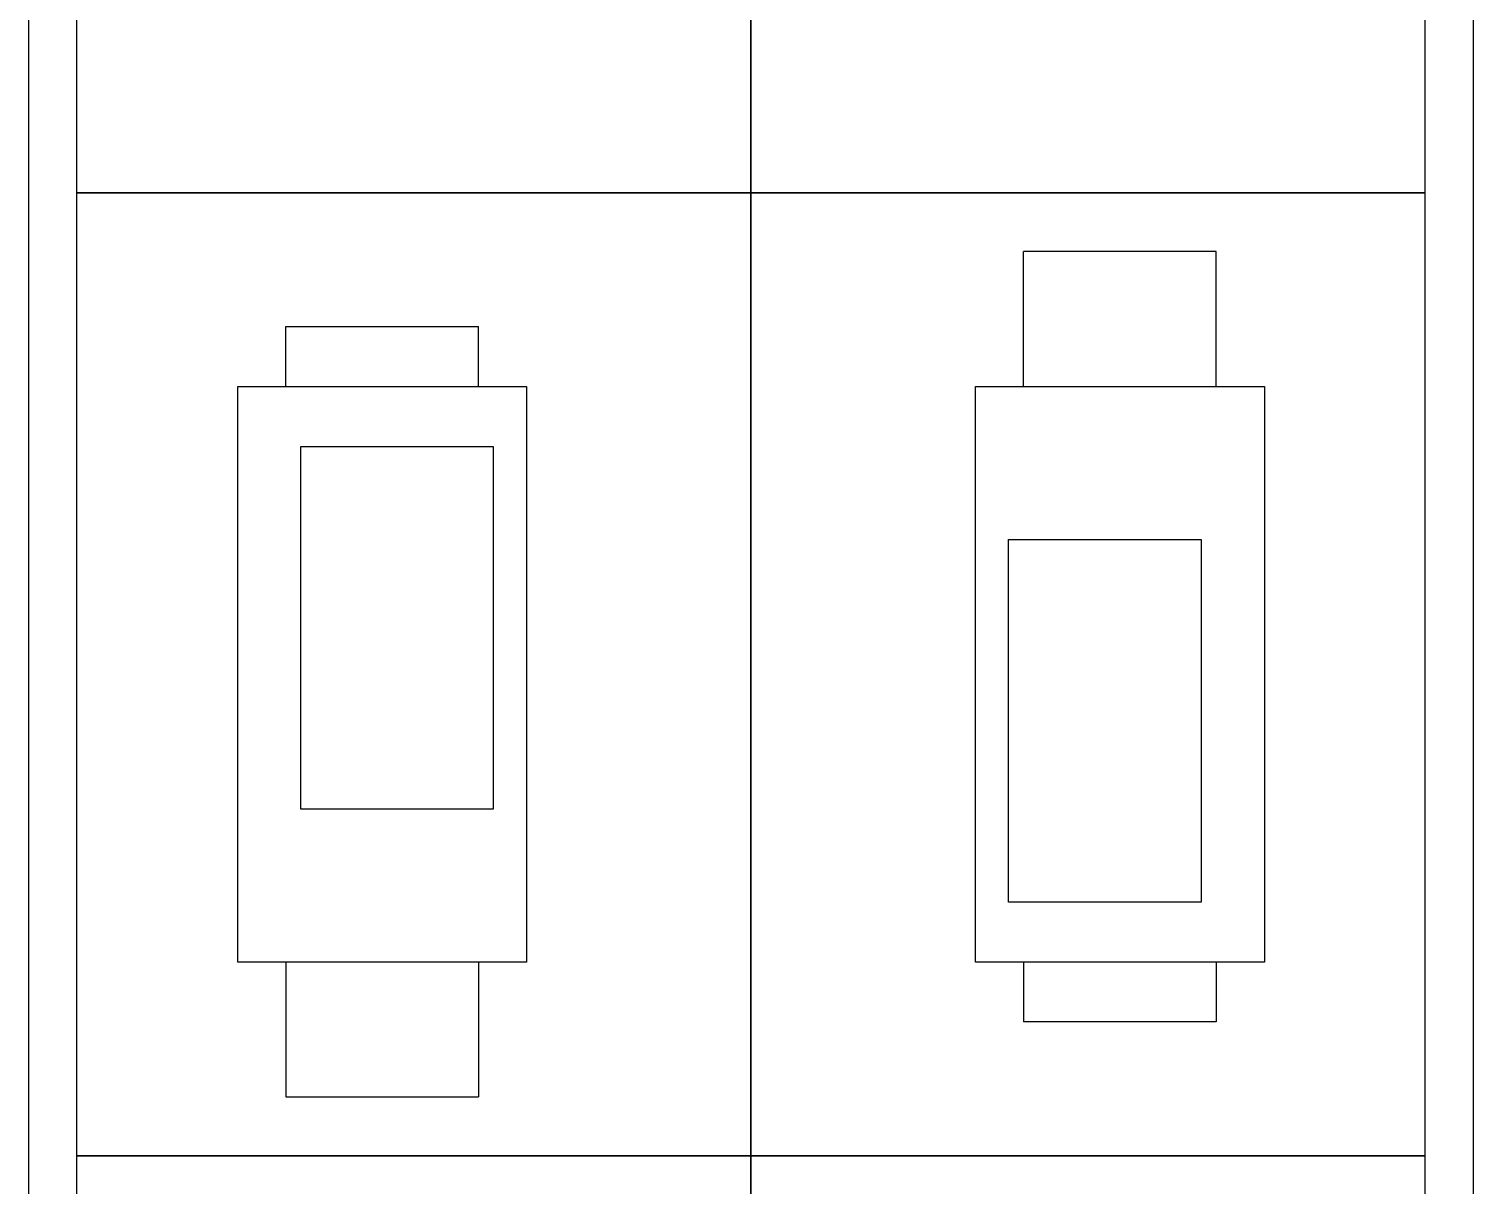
# Model space of a CAD drawing. Extents: x 2217 to 2324, y 363 to 419.
# Drawn here: x 2245.171 to 2246.671, y 405.744 to 406.944 of the extents above; entities that cross this region are included whole.
import ezdxf

# ---------------------------------------------------------------- set-up
doc = ezdxf.new("R2010")
doc.units = 0
doc.header["$LTSCALE"] = 12
doc.header["$MEASUREMENT"] = 0
doc.layers.add('MUEBLES', color=2, linetype='CONTINUOUS')

msp = doc.modelspace()

# ---------------------------------------------------------------- linework, layer by layer
at = {"layer": 'MUEBLES'}
for p, q in [((2246.2046, 406.573), (2246.2046, 406.7131)), ((2246.4046, 406.7131), (2246.2046, 406.7131)), ((2246.2046, 406.573), (2246.2046, 406.7131)), ((2246.4046, 406.7131), (2246.2046, 406.7131)), ((2246.2046, 406.573), (2246.2046, 406.7131)), ((2246.4046, 406.7131), (2246.2046, 406.7131)), ((2246.2046, 406.573), (2246.2046, 406.7131)), ((2246.4046, 406.7131), (2246.2046, 406.7131)), ((2246.2046, 406.573), (2246.2046, 406.7131)), ((2246.4046, 406.7131), (2246.2046, 406.7131)), ((2246.2046, 406.573), (2246.2046, 406.7131)), ((2246.4046, 406.7131), (2246.2046, 406.7131)), ((2246.2046, 406.573), (2246.2046, 406.7131)), ((2246.4046, 406.7131), (2246.2046, 406.7131)), ((2246.2046, 406.573), (2246.2046, 406.7131)), ((2246.4046, 406.7131), (2246.2046, 406.7131)), ((2246.2046, 406.573), (2246.2046, 406.7131)), ((2246.4046, 406.7131), (2246.2046, 406.7131)), ((2246.2046, 406.573), (2246.2046, 406.7131)), ((2246.4046, 406.7131), (2246.2046, 406.7131)), ((2246.2046, 406.573), (2246.2046, 406.7131)), ((2246.4046, 406.7131), (2246.2046, 406.7131)), ((2246.2046, 406.573), (2246.2046, 406.7131)), ((2246.4046, 406.7131), (2246.2046, 406.7131)), ((2246.2046, 406.573), (2246.2046, 406.7131)), ((2246.4046, 406.7131), (2246.2046, 406.7131)), ((2246.2046, 406.573), (2246.2046, 406.7131)), ((2246.4046, 406.7131), (2246.2046, 406.7131)), ((2246.2046, 406.573), (2246.2046, 406.7131)), ((2246.4046, 406.7131), (2246.2046, 406.7131)), ((2246.2046, 406.573), (2246.2046, 406.7131)), ((2246.4046, 406.7131), (2246.2046, 406.7131)), ((2246.2046, 406.573), (2246.2046, 406.7131)), ((2246.4046, 406.7131), (2246.2046, 406.7131)), ((2246.2046, 406.573), (2246.2046, 406.7131)), ((2246.4046, 406.7131), (2246.2046, 406.7131)), ((2246.2046, 406.573), (2246.2046, 406.7131)), ((2246.4046, 406.7131), (2246.2046, 406.7131)), ((2246.2046, 406.573), (2246.2046, 406.7131)), ((2246.4046, 406.7131), (2246.2046, 406.7131)), ((2246.2046, 406.573), (2246.2046, 406.7131)), ((2246.4046, 406.7131), (2246.2046, 406.7131)), ((2246.2046, 406.573), (2246.2046, 406.7131)), ((2246.4046, 406.7131), (2246.2046, 406.7131)), ((2246.2046, 406.573), (2246.2046, 406.7131)), ((2246.4046, 406.7131), (2246.2046, 406.7131)), ((2246.2046, 406.573), (2246.2046, 406.7131)), ((2246.4046, 406.7131), (2246.2046, 406.7131)), ((2246.2046, 406.573), (2246.2046, 406.7131)), ((2246.4046, 406.7131), (2246.2046, 406.7131)), ((2246.2046, 406.573), (2246.2046, 406.7131)), ((2246.4046, 406.7131), (2246.2046, 406.7131)), ((2246.2046, 406.573), (2246.2046, 406.7131)), ((2246.4046, 406.7131), (2246.2046, 406.7131)), ((2246.2046, 406.573), (2246.2046, 406.7131)), ((2246.4046, 406.7131), (2246.2046, 406.7131)), ((2246.2046, 406.573), (2246.2046, 406.7131)), ((2246.4046, 406.7131), (2246.2046, 406.7131)), ((2246.2046, 406.573), (2246.2046, 406.7131)), ((2246.4046, 406.7131), (2246.2046, 406.7131)), ((2246.2046, 406.573), (2246.2046, 406.7131)), ((2246.4046, 406.7131), (2246.2046, 406.7131)), ((2246.2046, 406.573), (2246.2046, 406.7131)), ((2246.4046, 406.7131), (2246.2046, 406.7131)), ((2246.4046, 406.573), (2246.4046, 406.7131)), ((2246.4046, 406.573), (2246.4046, 406.7131)), ((2246.4046, 406.573), (2246.4046, 406.7131)), ((2246.4046, 406.573), (2246.4046, 406.7131)), ((2246.4046, 406.573), (2246.4046, 406.7131)), ((2246.4046, 406.573), (2246.4046, 406.7131)), ((2246.4046, 406.573), (2246.4046, 406.7131)), ((2246.4046, 406.573), (2246.4046, 406.7131)), ((2246.4046, 406.573), (2246.4046, 406.7131)), ((2246.4046, 406.573), (2246.4046, 406.7131)), ((2246.4046, 406.573), (2246.4046, 406.7131)), ((2246.4046, 406.573), (2246.4046, 406.7131)), ((2246.4046, 406.573), (2246.4046, 406.7131)), ((2246.4046, 406.573), (2246.4046, 406.7131)), ((2246.4046, 406.573), (2246.4046, 406.7131)), ((2246.4046, 406.573), (2246.4046, 406.7131)), ((2246.4046, 406.573), (2246.4046, 406.7131)), ((2246.4046, 406.573), (2246.4046, 406.7131)), ((2246.4046, 406.573), (2246.4046, 406.7131)), ((2246.4046, 406.573), (2246.4046, 406.7131)), ((2246.4046, 406.573), (2246.4046, 406.7131)), ((2246.4046, 406.573), (2246.4046, 406.7131)), ((2246.4046, 406.573), (2246.4046, 406.7131)), ((2246.4046, 406.573), (2246.4046, 406.7131)), ((2246.4046, 406.573), (2246.4046, 406.7131)), ((2246.4046, 406.573), (2246.4046, 406.7131)), ((2246.4046, 406.573), (2246.4046, 406.7131)), ((2246.4046, 406.573), (2246.4046, 406.7131)), ((2246.4046, 406.573), (2246.4046, 406.7131)), ((2246.4046, 406.573), (2246.4046, 406.7131)), ((2246.4046, 406.573), (2246.4046, 406.7131)), ((2246.4046, 406.573), (2246.4046, 406.7131)), ((2245.4383, 406.573), (2245.4383, 406.6352)), ((2245.4383, 406.6352), (2245.6383, 406.6352)), ((2245.4383, 406.573), (2245.4383, 406.6352)), ((2245.4383, 406.6352), (2245.6383, 406.6352)), ((2245.4383, 406.573), (2245.4383, 406.6352)), ((2245.4383, 406.6352), (2245.6383, 406.6352)), ((2245.4383, 406.573), (2245.4383, 406.6352)), ((2245.4383, 406.6352), (2245.6383, 406.6352)), ((2245.4383, 406.573), (2245.4383, 406.6352)), ((2245.4383, 406.6352), (2245.6383, 406.6352)), ((2245.4383, 406.573), (2245.4383, 406.6352)), ((2245.4383, 406.6352), (2245.6383, 406.6352)), ((2245.4383, 406.573), (2245.4383, 406.6352)), ((2245.4383, 406.6352), (2245.6383, 406.6352)), ((2245.4383, 406.573), (2245.4383, 406.6352)), ((2245.4383, 406.6352), (2245.6383, 406.6352)), ((2245.4383, 406.573), (2245.4383, 406.6352)), ((2245.4383, 406.6352), (2245.6383, 406.6352)), ((2245.4383, 406.573), (2245.4383, 406.6352)), ((2245.4383, 406.6352), (2245.6383, 406.6352)), ((2245.4383, 406.573), (2245.4383, 406.6352)), ((2245.4383, 406.6352), (2245.6383, 406.6352)), ((2245.4383, 406.573), (2245.4383, 406.6352)), ((2245.4383, 406.6352), (2245.6383, 406.6352)), ((2245.4383, 406.573), (2245.4383, 406.6352)), ((2245.4383, 406.6352), (2245.6383, 406.6352)), ((2245.4383, 406.573), (2245.4383, 406.6352)), ((2245.4383, 406.6352), (2245.6383, 406.6352)), ((2245.4383, 406.573), (2245.4383, 406.6352)), ((2245.4383, 406.6352), (2245.6383, 406.6352)), ((2245.4383, 406.573), (2245.4383, 406.6352)), ((2245.4383, 406.6352), (2245.6383, 406.6352)), ((2245.4383, 406.573), (2245.4383, 406.6352)), ((2245.4383, 406.6352), (2245.6383, 406.6352)), ((2245.4383, 406.573), (2245.4383, 406.6352)), ((2245.4383, 406.6352), (2245.6383, 406.6352)), ((2245.4383, 406.573), (2245.4383, 406.6352)), ((2245.4383, 406.6352), (2245.6383, 406.6352)), ((2245.4383, 406.573), (2245.4383, 406.6352)), ((2245.4383, 406.6352), (2245.6383, 406.6352)), ((2245.4383, 406.573), (2245.4383, 406.6352)), ((2245.4383, 406.6352), (2245.6383, 406.6352)), ((2245.4383, 406.573), (2245.4383, 406.6352)), ((2245.4383, 406.6352), (2245.6383, 406.6352)), ((2245.4383, 406.573), (2245.4383, 406.6352)), ((2245.4383, 406.6352), (2245.6383, 406.6352)), ((2245.4383, 406.573), (2245.4383, 406.6352)), ((2245.4383, 406.6352), (2245.6383, 406.6352)), ((2245.4383, 406.573), (2245.4383, 406.6352)), ((2245.4383, 406.6352), (2245.6383, 406.6352)), ((2245.4383, 406.573), (2245.4383, 406.6352)), ((2245.4383, 406.6352), (2245.6383, 406.6352)), ((2245.4383, 406.573), (2245.4383, 406.6352)), ((2245.4383, 406.6352), (2245.6383, 406.6352)), ((2245.4383, 406.573), (2245.4383, 406.6352)), ((2245.4383, 406.6352), (2245.6383, 406.6352)), ((2245.4383, 406.573), (2245.4383, 406.6352)), ((2245.4383, 406.6352), (2245.6383, 406.6352)), ((2245.4383, 406.573), (2245.4383, 406.6352)), ((2245.4383, 406.6352), (2245.6383, 406.6352)), ((2245.4383, 406.573), (2245.4383, 406.6352)), ((2245.4383, 406.6352), (2245.6383, 406.6352)), ((2245.4383, 406.573), (2245.4383, 406.6352)), ((2245.4383, 406.6352), (2245.6383, 406.6352)), ((2245.6383, 406.573), (2245.6383, 406.6352)), ((2245.6383, 406.573), (2245.6383, 406.6352)), ((2245.6383, 406.573), (2245.6383, 406.6352)), ((2245.6383, 406.573), (2245.6383, 406.6352)), ((2245.6383, 406.573), (2245.6383, 406.6352)), ((2245.6383, 406.573), (2245.6383, 406.6352)), ((2245.6383, 406.573), (2245.6383, 406.6352)), ((2245.6383, 406.573), (2245.6383, 406.6352)), ((2245.6383, 406.573), (2245.6383, 406.6352)), ((2245.6383, 406.573), (2245.6383, 406.6352)), ((2245.6383, 406.573), (2245.6383, 406.6352)), ((2245.6383, 406.573), (2245.6383, 406.6352)), ((2245.6383, 406.573), (2245.6383, 406.6352)), ((2245.6383, 406.573), (2245.6383, 406.6352)), ((2245.6383, 406.573), (2245.6383, 406.6352)), ((2245.6383, 406.573), (2245.6383, 406.6352)), ((2245.6383, 406.573), (2245.6383, 406.6352)), ((2245.6383, 406.573), (2245.6383, 406.6352)), ((2245.6383, 406.573), (2245.6383, 406.6352)), ((2245.6383, 406.573), (2245.6383, 406.6352)), ((2245.6383, 406.573), (2245.6383, 406.6352)), ((2245.6383, 406.573), (2245.6383, 406.6352)), ((2245.6383, 406.573), (2245.6383, 406.6352)), ((2245.6383, 406.573), (2245.6383, 406.6352)), ((2245.6383, 406.573), (2245.6383, 406.6352)), ((2245.6383, 406.573), (2245.6383, 406.6352)), ((2245.6383, 406.573), (2245.6383, 406.6352)), ((2245.6383, 406.573), (2245.6383, 406.6352)), ((2245.6383, 406.573), (2245.6383, 406.6352)), ((2245.6383, 406.573), (2245.6383, 406.6352)), ((2245.6383, 406.573), (2245.6383, 406.6352)), ((2245.6383, 406.573), (2245.6383, 406.6352)), ((2245.4383, 405.9753), (2245.4383, 405.8352)), ((2245.4383, 405.9753), (2245.4383, 405.8352)), ((2245.4383, 405.9753), (2245.4383, 405.8352)), ((2245.4383, 405.9753), (2245.4383, 405.8352)), ((2245.4383, 405.9753), (2245.4383, 405.8352)), ((2245.4383, 405.9753), (2245.4383, 405.8352)), ((2245.4383, 405.9753), (2245.4383, 405.8352)), ((2245.4383, 405.9753), (2245.4383, 405.8352)), ((2245.4383, 405.9753), (2245.4383, 405.8352)), ((2245.4383, 405.9753), (2245.4383, 405.8352)), ((2245.4383, 405.9753), (2245.4383, 405.8352)), ((2245.4383, 405.9753), (2245.4383, 405.8352)), ((2245.4383, 405.9753), (2245.4383, 405.8352)), ((2245.4383, 405.9753), (2245.4383, 405.8352)), ((2245.4383, 405.9753), (2245.4383, 405.8352)), ((2245.4383, 405.9753), (2245.4383, 405.8352)), ((2245.4383, 405.9753), (2245.4383, 405.8352)), ((2245.4383, 405.9753), (2245.4383, 405.8352)), ((2245.4383, 405.9753), (2245.4383, 405.8352)), ((2245.4383, 405.9753), (2245.4383, 405.8352)), ((2245.4383, 405.9753), (2245.4383, 405.8352)), ((2245.4383, 405.9753), (2245.4383, 405.8352)), ((2245.4383, 405.9753), (2245.4383, 405.8352)), ((2245.4383, 405.9753), (2245.4383, 405.8352)), ((2245.4383, 405.9753), (2245.4383, 405.8352)), ((2245.4383, 405.9753), (2245.4383, 405.8352)), ((2245.4383, 405.9753), (2245.4383, 405.8352)), ((2245.4383, 405.9753), (2245.4383, 405.8352)), ((2245.4383, 405.9753), (2245.4383, 405.8352)), ((2245.4383, 405.9753), (2245.4383, 405.8352)), ((2245.4383, 405.9753), (2245.4383, 405.8352)), ((2245.4383, 405.9753), (2245.4383, 405.8352)), ((2245.6383, 405.9753), (2245.6383, 405.8352)), ((2245.6383, 405.9753), (2245.6383, 405.8352)), ((2245.6383, 405.9753), (2245.6383, 405.8352)), ((2245.6383, 405.9753), (2245.6383, 405.8352)), ((2245.6383, 405.9753), (2245.6383, 405.8352)), ((2245.6383, 405.9753), (2245.6383, 405.8352)), ((2245.6383, 405.9753), (2245.6383, 405.8352)), ((2245.6383, 405.9753), (2245.6383, 405.8352)), ((2245.6383, 405.9753), (2245.6383, 405.8352)), ((2245.6383, 405.9753), (2245.6383, 405.8352)), ((2245.6383, 405.9753), (2245.6383, 405.8352)), ((2245.6383, 405.9753), (2245.6383, 405.8352)), ((2245.6383, 405.9753), (2245.6383, 405.8352)), ((2245.6383, 405.9753), (2245.6383, 405.8352)), ((2245.6383, 405.9753), (2245.6383, 405.8352)), ((2245.6383, 405.9753), (2245.6383, 405.8352)), ((2245.6383, 405.9753), (2245.6383, 405.8352)), ((2245.6383, 405.9753), (2245.6383, 405.8352)), ((2245.6383, 405.9753), (2245.6383, 405.8352)), ((2245.6383, 405.9753), (2245.6383, 405.8352)), ((2245.6383, 405.9753), (2245.6383, 405.8352)), ((2245.6383, 405.9753), (2245.6383, 405.8352)), ((2245.6383, 405.9753), (2245.6383, 405.8352)), ((2245.6383, 405.9753), (2245.6383, 405.8352)), ((2245.6383, 405.9753), (2245.6383, 405.8352)), ((2245.6383, 405.9753), (2245.6383, 405.8352)), ((2245.6383, 405.9753), (2245.6383, 405.8352)), ((2245.6383, 405.9753), (2245.6383, 405.8352)), ((2245.6383, 405.9753), (2245.6383, 405.8352)), ((2245.6383, 405.9753), (2245.6383, 405.8352)), ((2245.6383, 405.9753), (2245.6383, 405.8352)), ((2245.6383, 405.9753), (2245.6383, 405.8352)), ((2246.2046, 405.9753), (2246.2046, 405.9131)), ((2246.2046, 405.9753), (2246.2046, 405.9131)), ((2246.2046, 405.9753), (2246.2046, 405.9131)), ((2246.2046, 405.9753), (2246.2046, 405.9131)), ((2246.2046, 405.9753), (2246.2046, 405.9131)), ((2246.2046, 405.9753), (2246.2046, 405.9131)), ((2246.2046, 405.9753), (2246.2046, 405.9131)), ((2246.2046, 405.9753), (2246.2046, 405.9131)), ((2246.2046, 405.9753), (2246.2046, 405.9131)), ((2246.2046, 405.9753), (2246.2046, 405.9131)), ((2246.2046, 405.9753), (2246.2046, 405.9131)), ((2246.2046, 405.9753), (2246.2046, 405.9131)), ((2246.2046, 405.9753), (2246.2046, 405.9131)), ((2246.2046, 405.9753), (2246.2046, 405.9131)), ((2246.2046, 405.9753), (2246.2046, 405.9131)), ((2246.2046, 405.9753), (2246.2046, 405.9131)), ((2246.2046, 405.9753), (2246.2046, 405.9131)), ((2246.2046, 405.9753), (2246.2046, 405.9131)), ((2246.2046, 405.9753), (2246.2046, 405.9131)), ((2246.2046, 405.9753), (2246.2046, 405.9131)), ((2246.2046, 405.9753), (2246.2046, 405.9131)), ((2246.2046, 405.9753), (2246.2046, 405.9131)), ((2246.2046, 405.9753), (2246.2046, 405.9131)), ((2246.2046, 405.9753), (2246.2046, 405.9131)), ((2246.2046, 405.9753), (2246.2046, 405.9131)), ((2246.2046, 405.9753), (2246.2046, 405.9131)), ((2246.2046, 405.9753), (2246.2046, 405.9131)), ((2246.2046, 405.9753), (2246.2046, 405.9131)), ((2246.2046, 405.9753), (2246.2046, 405.9131)), ((2246.2046, 405.9753), (2246.2046, 405.9131)), ((2246.2046, 405.9753), (2246.2046, 405.9131)), ((2246.2046, 405.9753), (2246.2046, 405.9131)), ((2246.4046, 405.9753), (2246.4046, 405.9131)), ((2246.4046, 405.9753), (2246.4046, 405.9131)), ((2246.4046, 405.9753), (2246.4046, 405.9131)), ((2246.4046, 405.9753), (2246.4046, 405.9131)), ((2246.4046, 405.9753), (2246.4046, 405.9131)), ((2246.4046, 405.9753), (2246.4046, 405.9131)), ((2246.4046, 405.9753), (2246.4046, 405.9131)), ((2246.4046, 405.9753), (2246.4046, 405.9131)), ((2246.4046, 405.9753), (2246.4046, 405.9131)), ((2246.4046, 405.9753), (2246.4046, 405.9131)), ((2246.4046, 405.9753), (2246.4046, 405.9131)), ((2246.4046, 405.9753), (2246.4046, 405.9131)), ((2246.4046, 405.9753), (2246.4046, 405.9131)), ((2246.4046, 405.9753), (2246.4046, 405.9131)), ((2246.4046, 405.9753), (2246.4046, 405.9131)), ((2246.4046, 405.9753), (2246.4046, 405.9131)), ((2246.4046, 405.9753), (2246.4046, 405.9131)), ((2246.4046, 405.9753), (2246.4046, 405.9131)), ((2246.4046, 405.9753), (2246.4046, 405.9131)), ((2246.4046, 405.9753), (2246.4046, 405.9131)), ((2246.4046, 405.9753), (2246.4046, 405.9131)), ((2246.4046, 405.9753), (2246.4046, 405.9131)), ((2246.4046, 405.9753), (2246.4046, 405.9131)), ((2246.4046, 405.9753), (2246.4046, 405.9131)), ((2246.4046, 405.9753), (2246.4046, 405.9131)), ((2246.4046, 405.9753), (2246.4046, 405.9131)), ((2246.4046, 405.9753), (2246.4046, 405.9131)), ((2246.4046, 405.9753), (2246.4046, 405.9131)), ((2246.4046, 405.9753), (2246.4046, 405.9131)), ((2246.4046, 405.9753), (2246.4046, 405.9131)), ((2246.4046, 405.9753), (2246.4046, 405.9131)), ((2246.4046, 405.9753), (2246.4046, 405.9131)), ((2246.4046, 405.9131), (2246.2046, 405.9131)), ((2246.4046, 405.9131), (2246.2046, 405.9131)), ((2246.4046, 405.9131), (2246.2046, 405.9131)), ((2246.4046, 405.9131), (2246.2046, 405.9131)), ((2246.4046, 405.9131), (2246.2046, 405.9131)), ((2246.4046, 405.9131), (2246.2046, 405.9131)), ((2246.4046, 405.9131), (2246.2046, 405.9131)), ((2246.4046, 405.9131), (2246.2046, 405.9131)), ((2246.4046, 405.9131), (2246.2046, 405.9131)), ((2246.4046, 405.9131), (2246.2046, 405.9131)), ((2246.4046, 405.9131), (2246.2046, 405.9131)), ((2246.4046, 405.9131), (2246.2046, 405.9131)), ((2246.4046, 405.9131), (2246.2046, 405.9131)), ((2246.4046, 405.9131), (2246.2046, 405.9131)), ((2246.4046, 405.9131), (2246.2046, 405.9131)), ((2246.4046, 405.9131), (2246.2046, 405.9131)), ((2246.4046, 405.9131), (2246.2046, 405.9131)), ((2246.4046, 405.9131), (2246.2046, 405.9131)), ((2246.4046, 405.9131), (2246.2046, 405.9131)), ((2246.4046, 405.9131), (2246.2046, 405.9131)), ((2246.4046, 405.9131), (2246.2046, 405.9131)), ((2246.4046, 405.9131), (2246.2046, 405.9131)), ((2246.4046, 405.9131), (2246.2046, 405.9131)), ((2246.4046, 405.9131), (2246.2046, 405.9131)), ((2246.4046, 405.9131), (2246.2046, 405.9131)), ((2246.4046, 405.9131), (2246.2046, 405.9131)), ((2246.4046, 405.9131), (2246.2046, 405.9131)), ((2246.4046, 405.9131), (2246.2046, 405.9131)), ((2246.4046, 405.9131), (2246.2046, 405.9131)), ((2246.4046, 405.9131), (2246.2046, 405.9131)), ((2246.4046, 405.9131), (2246.2046, 405.9131)), ((2246.4046, 405.9131), (2246.2046, 405.9131)), ((2245.4383, 405.8352), (2245.6383, 405.8352)), ((2245.4383, 405.8352), (2245.6383, 405.8352)), ((2245.4383, 405.8352), (2245.6383, 405.8352)), ((2245.4383, 405.8352), (2245.6383, 405.8352)), ((2245.4383, 405.8352), (2245.6383, 405.8352)), ((2245.4383, 405.8352), (2245.6383, 405.8352)), ((2245.4383, 405.8352), (2245.6383, 405.8352)), ((2245.4383, 405.8352), (2245.6383, 405.8352)), ((2245.4383, 405.8352), (2245.6383, 405.8352)), ((2245.4383, 405.8352), (2245.6383, 405.8352)), ((2245.4383, 405.8352), (2245.6383, 405.8352)), ((2245.4383, 405.8352), (2245.6383, 405.8352)), ((2245.4383, 405.8352), (2245.6383, 405.8352)), ((2245.4383, 405.8352), (2245.6383, 405.8352)), ((2245.4383, 405.8352), (2245.6383, 405.8352)), ((2245.4383, 405.8352), (2245.6383, 405.8352)), ((2245.4383, 405.8352), (2245.6383, 405.8352)), ((2245.4383, 405.8352), (2245.6383, 405.8352)), ((2245.4383, 405.8352), (2245.6383, 405.8352)), ((2245.4383, 405.8352), (2245.6383, 405.8352)), ((2245.4383, 405.8352), (2245.6383, 405.8352)), ((2245.4383, 405.8352), (2245.6383, 405.8352)), ((2245.4383, 405.8352), (2245.6383, 405.8352)), ((2245.4383, 405.8352), (2245.6383, 405.8352)), ((2245.4383, 405.8352), (2245.6383, 405.8352)), ((2245.4383, 405.8352), (2245.6383, 405.8352)), ((2245.4383, 405.8352), (2245.6383, 405.8352)), ((2245.4383, 405.8352), (2245.6383, 405.8352)), ((2245.4383, 405.8352), (2245.6383, 405.8352)), ((2245.4383, 405.8352), (2245.6383, 405.8352)), ((2245.4383, 405.8352), (2245.6383, 405.8352)), ((2245.4383, 405.8352), (2245.6383, 405.8352))]:
    msp.add_line(p, q, dxfattribs=at)
at = {"layer": 'MUEBLES', "color": 8}
msp.add_lwpolyline([(2245.1714, 408.8241), (2246.6714, 408.8241), (2246.6714, 403.7241), (2245.1714, 403.7241)], close=True, dxfattribs=at)
at = {"layer": 'MUEBLES'}
for points in [[(2245.9214, 406.7741), (2245.2214, 406.7741), (2245.2214, 407.7741), (2245.9214, 407.7741)], [(2246.6214, 406.7741), (2245.9214, 406.7741), (2245.9214, 407.7741), (2246.6214, 407.7741)], [(2245.9214, 405.7741), (2245.2214, 405.7741), (2245.2214, 406.7741), (2245.9214, 406.7741)], [(2246.6214, 405.7741), (2245.9214, 405.7741), (2245.9214, 406.7741), (2246.6214, 406.7741)], [(2245.6883, 406.573), (2245.6883, 405.9753), (2245.3883, 405.9753), (2245.3883, 406.573)], [(2245.6883, 406.573), (2245.6883, 405.9753), (2245.3883, 405.9753), (2245.3883, 406.573)], [(2245.6883, 406.573), (2245.6883, 405.9753), (2245.3883, 405.9753), (2245.3883, 406.573)], [(2245.6883, 406.573), (2245.6883, 405.9753), (2245.3883, 405.9753), (2245.3883, 406.573)], [(2245.6883, 406.573), (2245.6883, 405.9753), (2245.3883, 405.9753), (2245.3883, 406.573)], [(2245.6883, 406.573), (2245.6883, 405.9753), (2245.3883, 405.9753), (2245.3883, 406.573)], [(2245.6883, 406.573), (2245.6883, 405.9753), (2245.3883, 405.9753), (2245.3883, 406.573)], [(2245.6883, 406.573), (2245.6883, 405.9753), (2245.3883, 405.9753), (2245.3883, 406.573)], [(2245.6883, 406.573), (2245.6883, 405.9753), (2245.3883, 405.9753), (2245.3883, 406.573)], [(2245.6883, 406.573), (2245.6883, 405.9753), (2245.3883, 405.9753), (2245.3883, 406.573)], [(2245.6883, 406.573), (2245.6883, 405.9753), (2245.3883, 405.9753), (2245.3883, 406.573)], [(2245.6883, 406.573), (2245.6883, 405.9753), (2245.3883, 405.9753), (2245.3883, 406.573)], [(2245.6883, 406.573), (2245.6883, 405.9753), (2245.3883, 405.9753), (2245.3883, 406.573)], [(2245.6883, 406.573), (2245.6883, 405.9753), (2245.3883, 405.9753), (2245.3883, 406.573)], [(2245.6883, 406.573), (2245.6883, 405.9753), (2245.3883, 405.9753), (2245.3883, 406.573)], [(2245.6883, 406.573), (2245.6883, 405.9753), (2245.3883, 405.9753), (2245.3883, 406.573)], [(2245.6883, 406.573), (2245.6883, 405.9753), (2245.3883, 405.9753), (2245.3883, 406.573)], [(2245.6883, 406.573), (2245.6883, 405.9753), (2245.3883, 405.9753), (2245.3883, 406.573)], [(2245.6883, 406.573), (2245.6883, 405.9753), (2245.3883, 405.9753), (2245.3883, 406.573)], [(2245.6883, 406.573), (2245.6883, 405.9753), (2245.3883, 405.9753), (2245.3883, 406.573)], [(2245.6883, 406.573), (2245.6883, 405.9753), (2245.3883, 405.9753), (2245.3883, 406.573)], [(2245.6883, 406.573), (2245.6883, 405.9753), (2245.3883, 405.9753), (2245.3883, 406.573)], [(2245.6883, 406.573), (2245.6883, 405.9753), (2245.3883, 405.9753), (2245.3883, 406.573)], [(2245.6883, 406.573), (2245.6883, 405.9753), (2245.3883, 405.9753), (2245.3883, 406.573)], [(2245.6883, 406.573), (2245.6883, 405.9753), (2245.3883, 405.9753), (2245.3883, 406.573)], [(2245.6883, 406.573), (2245.6883, 405.9753), (2245.3883, 405.9753), (2245.3883, 406.573)], [(2245.6883, 406.573), (2245.6883, 405.9753), (2245.3883, 405.9753), (2245.3883, 406.573)], [(2245.6883, 406.573), (2245.6883, 405.9753), (2245.3883, 405.9753), (2245.3883, 406.573)], [(2245.6883, 406.573), (2245.6883, 405.9753), (2245.3883, 405.9753), (2245.3883, 406.573)], [(2245.6883, 406.573), (2245.6883, 405.9753), (2245.3883, 405.9753), (2245.3883, 406.573)], [(2245.6883, 406.573), (2245.6883, 405.9753), (2245.3883, 405.9753), (2245.3883, 406.573)], [(2245.6883, 406.573), (2245.6883, 405.9753), (2245.3883, 405.9753), (2245.3883, 406.573)], [(2246.1546, 405.9753), (2246.1546, 406.573), (2246.4546, 406.573), (2246.4546, 405.9753)], [(2246.1546, 405.9753), (2246.1546, 406.573), (2246.4546, 406.573), (2246.4546, 405.9753)], [(2246.1546, 405.9753), (2246.1546, 406.573), (2246.4546, 406.573), (2246.4546, 405.9753)], [(2246.1546, 405.9753), (2246.1546, 406.573), (2246.4546, 406.573), (2246.4546, 405.9753)], [(2246.1546, 405.9753), (2246.1546, 406.573), (2246.4546, 406.573), (2246.4546, 405.9753)], [(2246.1546, 405.9753), (2246.1546, 406.573), (2246.4546, 406.573), (2246.4546, 405.9753)], [(2246.1546, 405.9753), (2246.1546, 406.573), (2246.4546, 406.573), (2246.4546, 405.9753)], [(2246.1546, 405.9753), (2246.1546, 406.573), (2246.4546, 406.573), (2246.4546, 405.9753)], [(2246.1546, 405.9753), (2246.1546, 406.573), (2246.4546, 406.573), (2246.4546, 405.9753)], [(2246.1546, 405.9753), (2246.1546, 406.573), (2246.4546, 406.573), (2246.4546, 405.9753)], [(2246.1546, 405.9753), (2246.1546, 406.573), (2246.4546, 406.573), (2246.4546, 405.9753)], [(2246.1546, 405.9753), (2246.1546, 406.573), (2246.4546, 406.573), (2246.4546, 405.9753)], [(2246.1546, 405.9753), (2246.1546, 406.573), (2246.4546, 406.573), (2246.4546, 405.9753)], [(2246.1546, 405.9753), (2246.1546, 406.573), (2246.4546, 406.573), (2246.4546, 405.9753)], [(2246.1546, 405.9753), (2246.1546, 406.573), (2246.4546, 406.573), (2246.4546, 405.9753)], [(2246.1546, 405.9753), (2246.1546, 406.573), (2246.4546, 406.573), (2246.4546, 405.9753)], [(2246.1546, 405.9753), (2246.1546, 406.573), (2246.4546, 406.573), (2246.4546, 405.9753)], [(2246.1546, 405.9753), (2246.1546, 406.573), (2246.4546, 406.573), (2246.4546, 405.9753)], [(2246.1546, 405.9753), (2246.1546, 406.573), (2246.4546, 406.573), (2246.4546, 405.9753)], [(2246.1546, 405.9753), (2246.1546, 406.573), (2246.4546, 406.573), (2246.4546, 405.9753)], [(2246.1546, 405.9753), (2246.1546, 406.573), (2246.4546, 406.573), (2246.4546, 405.9753)], [(2246.1546, 405.9753), (2246.1546, 406.573), (2246.4546, 406.573), (2246.4546, 405.9753)], [(2246.1546, 405.9753), (2246.1546, 406.573), (2246.4546, 406.573), (2246.4546, 405.9753)], [(2246.1546, 405.9753), (2246.1546, 406.573), (2246.4546, 406.573), (2246.4546, 405.9753)], [(2246.1546, 405.9753), (2246.1546, 406.573), (2246.4546, 406.573), (2246.4546, 405.9753)], [(2246.1546, 405.9753), (2246.1546, 406.573), (2246.4546, 406.573), (2246.4546, 405.9753)], [(2246.1546, 405.9753), (2246.1546, 406.573), (2246.4546, 406.573), (2246.4546, 405.9753)], [(2246.1546, 405.9753), (2246.1546, 406.573), (2246.4546, 406.573), (2246.4546, 405.9753)], [(2246.1546, 405.9753), (2246.1546, 406.573), (2246.4546, 406.573), (2246.4546, 405.9753)], [(2246.1546, 405.9753), (2246.1546, 406.573), (2246.4546, 406.573), (2246.4546, 405.9753)], [(2246.1546, 405.9753), (2246.1546, 406.573), (2246.4546, 406.573), (2246.4546, 405.9753)], [(2246.1546, 405.9753), (2246.1546, 406.573), (2246.4546, 406.573), (2246.4546, 405.9753)], [(2245.6538, 406.5108), (2245.6538, 406.1341), (2245.4538, 406.1341), (2245.4538, 406.5108)], [(2245.6538, 406.5108), (2245.6538, 406.1341), (2245.4538, 406.1341), (2245.4538, 406.5108)], [(2245.6538, 406.5108), (2245.6538, 406.1341), (2245.4538, 406.1341), (2245.4538, 406.5108)], [(2245.6538, 406.5108), (2245.6538, 406.1341), (2245.4538, 406.1341), (2245.4538, 406.5108)], [(2245.6538, 406.5108), (2245.6538, 406.1341), (2245.4538, 406.1341), (2245.4538, 406.5108)], [(2245.6538, 406.5108), (2245.6538, 406.1341), (2245.4538, 406.1341), (2245.4538, 406.5108)], [(2245.6538, 406.5108), (2245.6538, 406.1341), (2245.4538, 406.1341), (2245.4538, 406.5108)], [(2245.6538, 406.5108), (2245.6538, 406.1341), (2245.4538, 406.1341), (2245.4538, 406.5108)], [(2245.6538, 406.5108), (2245.6538, 406.1341), (2245.4538, 406.1341), (2245.4538, 406.5108)], [(2245.6538, 406.5108), (2245.6538, 406.1341), (2245.4538, 406.1341), (2245.4538, 406.5108)], [(2245.6538, 406.5108), (2245.6538, 406.1341), (2245.4538, 406.1341), (2245.4538, 406.5108)], [(2245.6538, 406.5108), (2245.6538, 406.1341), (2245.4538, 406.1341), (2245.4538, 406.5108)], [(2245.6538, 406.5108), (2245.6538, 406.1341), (2245.4538, 406.1341), (2245.4538, 406.5108)], [(2245.6538, 406.5108), (2245.6538, 406.1341), (2245.4538, 406.1341), (2245.4538, 406.5108)], [(2245.6538, 406.5108), (2245.6538, 406.1341), (2245.4538, 406.1341), (2245.4538, 406.5108)], [(2245.6538, 406.5108), (2245.6538, 406.1341), (2245.4538, 406.1341), (2245.4538, 406.5108)], [(2245.6538, 406.5108), (2245.6538, 406.1341), (2245.4538, 406.1341), (2245.4538, 406.5108)], [(2245.6538, 406.5108), (2245.6538, 406.1341), (2245.4538, 406.1341), (2245.4538, 406.5108)], [(2245.6538, 406.5108), (2245.6538, 406.1341), (2245.4538, 406.1341), (2245.4538, 406.5108)], [(2245.6538, 406.5108), (2245.6538, 406.1341), (2245.4538, 406.1341), (2245.4538, 406.5108)], [(2245.6538, 406.5108), (2245.6538, 406.1341), (2245.4538, 406.1341), (2245.4538, 406.5108)], [(2245.6538, 406.5108), (2245.6538, 406.1341), (2245.4538, 406.1341), (2245.4538, 406.5108)], [(2245.6538, 406.5108), (2245.6538, 406.1341), (2245.4538, 406.1341), (2245.4538, 406.5108)], [(2245.6538, 406.5108), (2245.6538, 406.1341), (2245.4538, 406.1341), (2245.4538, 406.5108)], [(2245.6538, 406.5108), (2245.6538, 406.1341), (2245.4538, 406.1341), (2245.4538, 406.5108)], [(2245.6538, 406.5108), (2245.6538, 406.1341), (2245.4538, 406.1341), (2245.4538, 406.5108)], [(2245.6538, 406.5108), (2245.6538, 406.1341), (2245.4538, 406.1341), (2245.4538, 406.5108)], [(2245.6538, 406.5108), (2245.6538, 406.1341), (2245.4538, 406.1341), (2245.4538, 406.5108)], [(2245.6538, 406.5108), (2245.6538, 406.1341), (2245.4538, 406.1341), (2245.4538, 406.5108)], [(2245.6538, 406.5108), (2245.6538, 406.1341), (2245.4538, 406.1341), (2245.4538, 406.5108)], [(2245.6538, 406.5108), (2245.6538, 406.1341), (2245.4538, 406.1341), (2245.4538, 406.5108)], [(2245.6538, 406.5108), (2245.6538, 406.1341), (2245.4538, 406.1341), (2245.4538, 406.5108)], [(2246.189, 406.0375), (2246.189, 406.4142), (2246.389, 406.4142), (2246.389, 406.0375)], [(2246.189, 406.0375), (2246.189, 406.4142), (2246.389, 406.4142), (2246.389, 406.0375)], [(2246.189, 406.0375), (2246.189, 406.4142), (2246.389, 406.4142), (2246.389, 406.0375)], [(2246.189, 406.0375), (2246.189, 406.4142), (2246.389, 406.4142), (2246.389, 406.0375)], [(2246.189, 406.0375), (2246.189, 406.4142), (2246.389, 406.4142), (2246.389, 406.0375)], [(2246.189, 406.0375), (2246.189, 406.4142), (2246.389, 406.4142), (2246.389, 406.0375)], [(2246.189, 406.0375), (2246.189, 406.4142), (2246.389, 406.4142), (2246.389, 406.0375)], [(2246.189, 406.0375), (2246.189, 406.4142), (2246.389, 406.4142), (2246.389, 406.0375)], [(2246.189, 406.0375), (2246.189, 406.4142), (2246.389, 406.4142), (2246.389, 406.0375)], [(2246.189, 406.0375), (2246.189, 406.4142), (2246.389, 406.4142), (2246.389, 406.0375)], [(2246.189, 406.0375), (2246.189, 406.4142), (2246.389, 406.4142), (2246.389, 406.0375)], [(2246.189, 406.0375), (2246.189, 406.4142), (2246.389, 406.4142), (2246.389, 406.0375)], [(2246.189, 406.0375), (2246.189, 406.4142), (2246.389, 406.4142), (2246.389, 406.0375)], [(2246.189, 406.0375), (2246.189, 406.4142), (2246.389, 406.4142), (2246.389, 406.0375)], [(2246.189, 406.0375), (2246.189, 406.4142), (2246.389, 406.4142), (2246.389, 406.0375)], [(2246.189, 406.0375), (2246.189, 406.4142), (2246.389, 406.4142), (2246.389, 406.0375)], [(2246.189, 406.0375), (2246.189, 406.4142), (2246.389, 406.4142), (2246.389, 406.0375)], [(2246.189, 406.0375), (2246.189, 406.4142), (2246.389, 406.4142), (2246.389, 406.0375)], [(2246.189, 406.0375), (2246.189, 406.4142), (2246.389, 406.4142), (2246.389, 406.0375)], [(2246.189, 406.0375), (2246.189, 406.4142), (2246.389, 406.4142), (2246.389, 406.0375)], [(2246.189, 406.0375), (2246.189, 406.4142), (2246.389, 406.4142), (2246.389, 406.0375)], [(2246.189, 406.0375), (2246.189, 406.4142), (2246.389, 406.4142), (2246.389, 406.0375)], [(2246.189, 406.0375), (2246.189, 406.4142), (2246.389, 406.4142), (2246.389, 406.0375)], [(2246.189, 406.0375), (2246.189, 406.4142), (2246.389, 406.4142), (2246.389, 406.0375)], [(2246.189, 406.0375), (2246.189, 406.4142), (2246.389, 406.4142), (2246.389, 406.0375)], [(2246.189, 406.0375), (2246.189, 406.4142), (2246.389, 406.4142), (2246.389, 406.0375)], [(2246.189, 406.0375), (2246.189, 406.4142), (2246.389, 406.4142), (2246.389, 406.0375)], [(2246.189, 406.0375), (2246.189, 406.4142), (2246.389, 406.4142), (2246.389, 406.0375)], [(2246.189, 406.0375), (2246.189, 406.4142), (2246.389, 406.4142), (2246.389, 406.0375)], [(2246.189, 406.0375), (2246.189, 406.4142), (2246.389, 406.4142), (2246.389, 406.0375)], [(2246.189, 406.0375), (2246.189, 406.4142), (2246.389, 406.4142), (2246.389, 406.0375)], [(2246.189, 406.0375), (2246.189, 406.4142), (2246.389, 406.4142), (2246.389, 406.0375)], [(2245.9214, 404.7741), (2245.2214, 404.7741), (2245.2214, 405.7741), (2245.9214, 405.7741)], [(2246.6214, 404.7741), (2245.9214, 404.7741), (2245.9214, 405.7741), (2246.6214, 405.7741)]]:
    msp.add_lwpolyline(points, close=True, dxfattribs=at)

doc.saveas('drawing.dxf')
